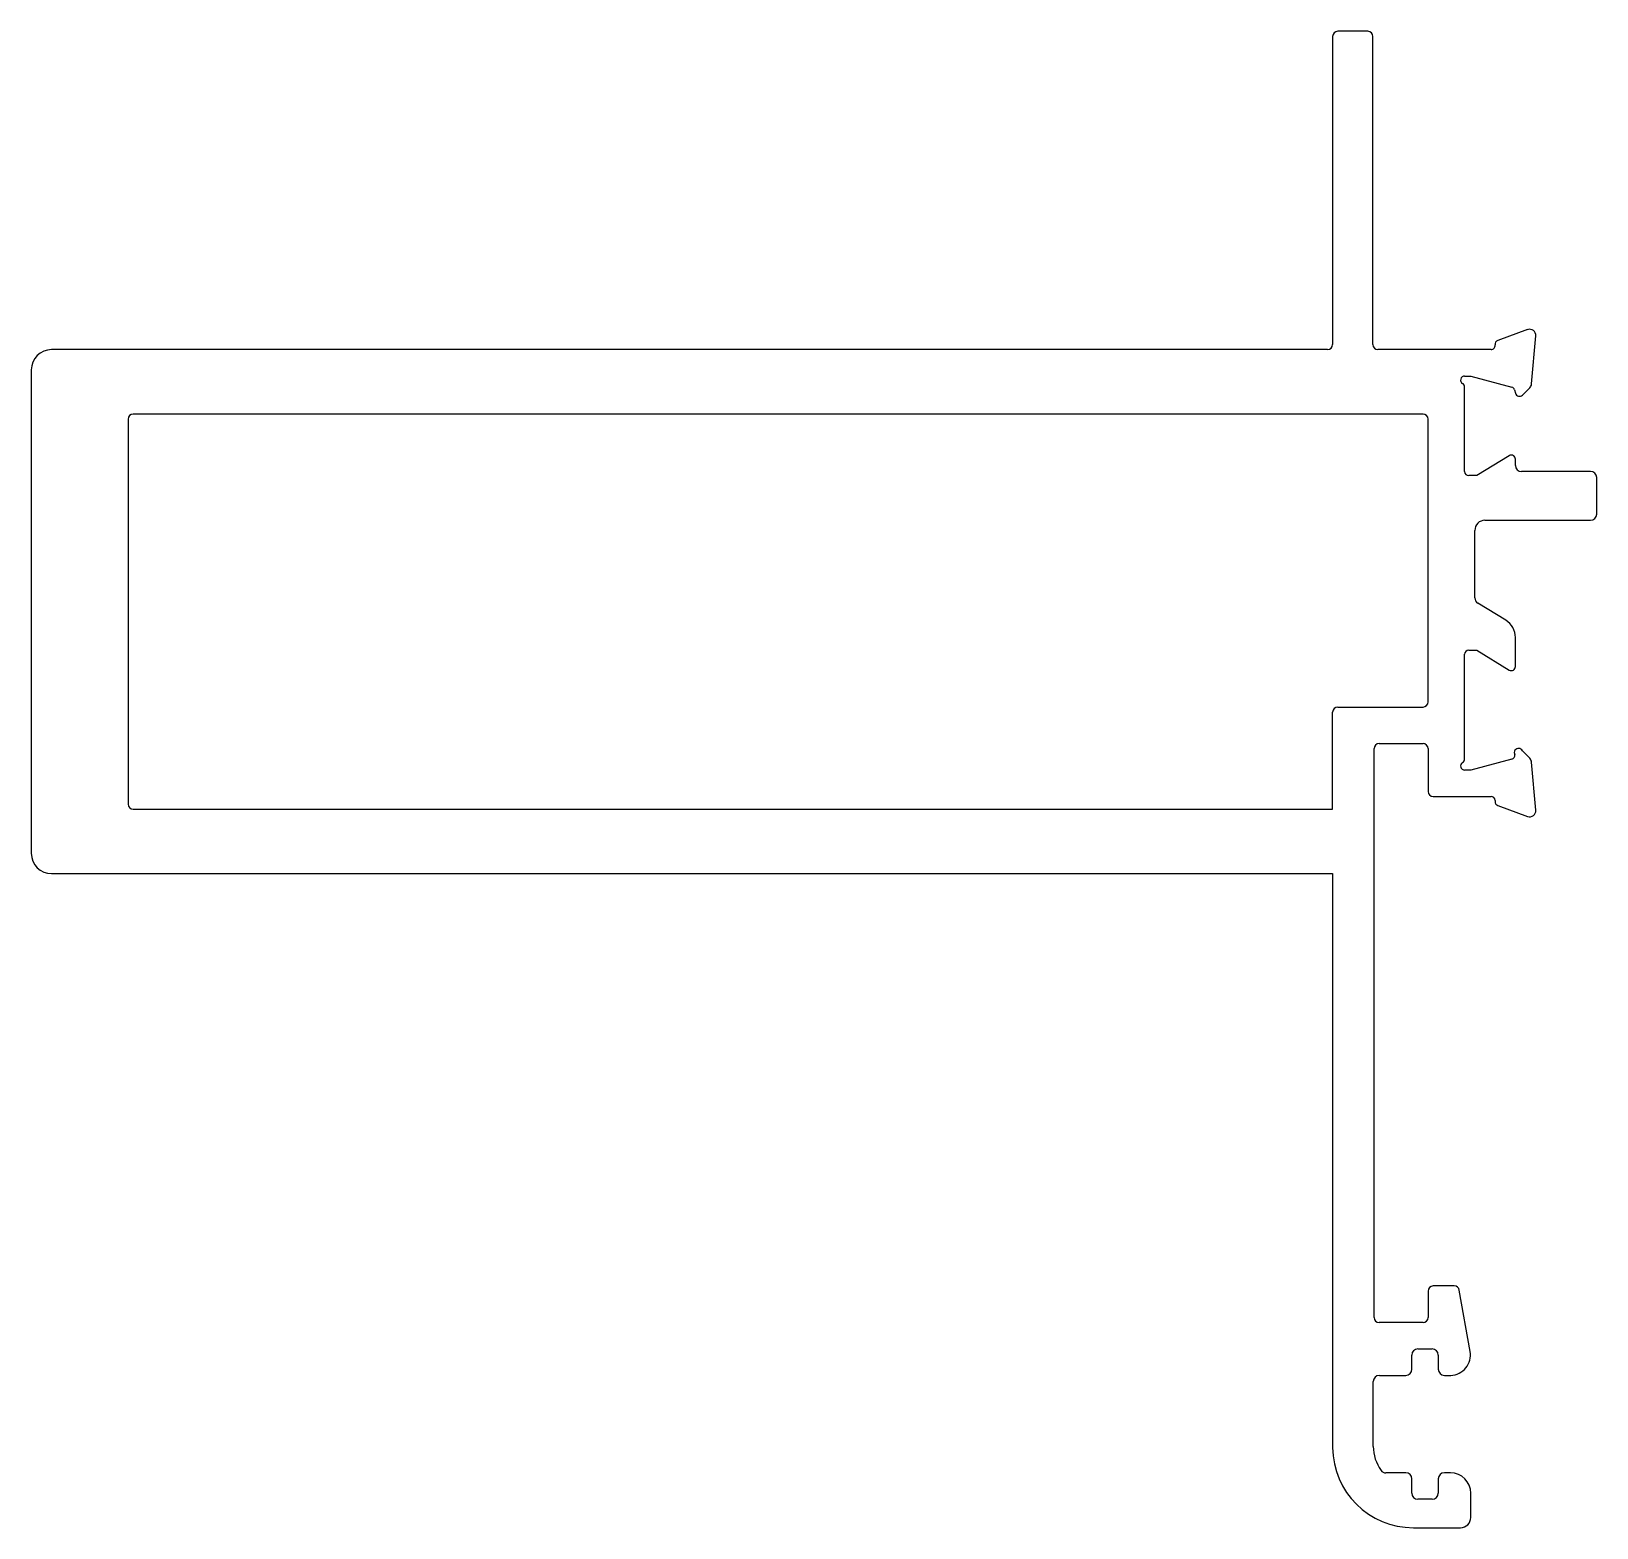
# Model space of a CAD drawing. Extents: x -39.5 to 37.5, y -48.6 to 25.
import ezdxf

# ---------------------------------------------------------------- set-up
doc = ezdxf.new("R2010")
doc.units = 0
doc.header["$MEASUREMENT"] = 0
doc.layers.get('0').update_dxf_attribs({"linetype": 'CONTINUOUS'})

msp = doc.modelspace()

# ---------------------------------------------------------------- linework, layer by layer
for p, q in [((24.518, 24.773), (24.518, 9.602)), ((26.249, 25.023), (24.768, 25.023)), ((26.499, 9.602), (26.499, 24.773)), ((34.115, 10.334), (32.649, 9.801)), ((34.31, 7.661), (34.517, 10.026)), ((24.268, 9.352), (-38.545, 9.352)), ((32.318, 9.352), (26.749, 9.352)), ((-39.545, 8.352), (-39.545, -15.447)), ((31.018, 8.052), (31.318, 8.052)), ((31.318, 8.052), (33.338, 7.511)), ((31.018, 3.352), (31.018, 7.506)), ((33.479, 7.37), (33.525, 7.201)), ((33.859, 7.111), (34.223, 7.475)), ((28.968, 6.177), (-34.532, 6.177)), ((-34.782, 5.927), (-34.782, -13.022)), ((29.218, -7.994), (29.218, 5.927)), ((33.214, 4.126), (31.618, 3.152)), ((33.518, 3.652), (33.518, 3.956)), ((31.618, 3.152), (31.218, 3.152)), ((37.218, 3.352), (33.818, 3.352)), ((37.518, 1.252), (37.518, 3.052)), ((32.018, 0.952), (37.218, 0.952)), ((31.518, -2.875), (31.518, 0.452)), ((33.039, -3.972), (31.662, -3.131)), ((33.518, -6.251), (33.518, -4.825)), ((31.018, -10.801), (31.018, -5.648)), ((31.218, -5.448), (31.618, -5.448)), ((31.618, -5.448), (33.214, -6.422)), ((24.768, -8.244), (28.968, -8.244)), ((24.518, -13.272), (24.518, -8.494)), ((26.558, -38.298), (26.558, -10.294)), ((26.808, -10.044), (28.968, -10.044)), ((29.218, -10.294), (29.218, -12.398)), ((34.223, -10.77), (33.859, -10.406)), ((31.318, -11.348), (31.018, -11.348)), ((33.338, -10.806), (31.318, -11.348)), ((34.517, -13.321), (34.31, -10.956)), ((29.468, -12.648), (32.318, -12.648)), ((32.518, -12.848), (32.518, -12.908)), ((32.649, -13.096), (34.115, -13.63)), ((-34.532, -13.272), (24.518, -13.272)), ((-38.545, -16.447), (24.518, -16.447)), ((24.518, -16.447), (24.518, -44.7)), ((30.509, -36.748), (29.468, -36.748)), ((31.287, -39.974), (30.755, -36.954)), ((29.218, -36.998), (29.218, -38.298)), ((28.968, -38.548), (26.808, -38.548)), ((28.718, -39.847), (29.418, -39.847)), ((28.418, -40.847), (28.418, -40.147)), ((29.718, -40.147), (29.718, -40.847)), ((26.518, -44.647), (26.518, -41.447)), ((26.818, -41.147), (28.118, -41.147)), ((30.018, -41.147), (30.33, -41.147)), ((28.118, -45.947), (27.143, -45.947)), ((30.318, -45.947), (30.018, -45.947)), ((28.418, -46.947), (28.418, -46.247)), ((29.718, -46.247), (29.718, -46.947)), ((31.318, -48.147), (31.318, -46.947)), ((29.418, -47.247), (28.718, -47.247)), ((28.496, -48.647), (30.818, -48.647))]:
    msp.add_line(p, q)
for centre, radius, start, end in [((24.768, 24.773), 0.25, 90, 180), ((26.249, 24.773), 0.25, 360, 90), ((34.218, 10.052), 0.3, 355, 110), ((-38.545, 8.352), 1, 90, 180), ((24.268, 9.602), 0.25, 270, 360), ((26.749, 9.602), 0.25, 180, 270), ((32.318, 9.552), 0.2, 270, 8.59542), ((32.714, 9.611), 0.2, 108.67454, 188.34838), ((31.018, 7.852), 0.2, 90, 240), ((30.818, 7.506), 0.2, 360, 60), ((33.286, 7.318), 0.2, 15, 75), ((33.718, 7.252), 0.2, 195, 315), ((34.011, 7.687), 0.3, 315, 355), ((-34.532, 5.927), 0.25, 90, 180), ((28.968, 5.927), 0.25, 360, 90), ((33.318, 3.956), 0.2, 360, 121.4), ((31.218, 3.352), 0.2, 180, 270), ((33.818, 3.652), 0.3, 180, 270), ((37.218, 3.052), 0.3, 360, 90), ((32.018, 0.452), 0.5, 90, 180), ((37.218, 1.252), 0.3, 270, 360), ((31.818, -2.875), 0.3, 180, 238.6), ((32.518, -4.825), 1, 0, 58.6), ((31.218, -5.648), 0.2, 90, 180), ((33.318, -6.251), 0.2, 238.6, 0), ((24.768, -8.494), 0.25, 90, 180), ((28.968, -7.994), 0.25, 270, 0), ((26.808, -10.294), 0.25, 90, 180), ((28.968, -10.294), 0.25, 360, 90), ((33.286, -10.613), 0.2, 285, 8.63218), ((33.668, -10.488), 0.208, 23.13377, 207.34262), ((34.011, -10.982), 0.3, 5, 45), ((31.018, -11.148), 0.2, 120, 270), ((30.818, -10.801), 0.2, 300, 0), ((-34.532, -13.022), 0.25, 180, 270), ((29.468, -12.398), 0.25, 180, 270), ((32.318, -12.848), 0.2, 360, 90), ((32.718, -12.908), 0.2, 180, 250), ((34.218, -13.348), 0.3, 250, 5), ((-38.545, -15.447), 1, 180, 270), ((29.468, -36.998), 0.25, 90, 180), ((30.509, -36.998), 0.25, 10, 90), ((26.808, -38.298), 0.25, 180, 270), ((28.968, -38.298), 0.25, 270, 0), ((28.718, -40.147), 0.3, 90, 180), ((29.418, -40.147), 0.3, 360, 90), ((30.302, -40.148), 1, 271.55706, 10), ((26.818, -41.447), 0.3, 90, 180), ((28.118, -40.847), 0.3, 270, 0), ((30.018, -40.847), 0.3, 180, 270), ((28.518, -44.647), 2, 180, 216.03188), ((28.491, -44.674), 3.974, 180.38137, 270.0659), ((27.143, -45.647), 0.3, 216.03188, 270), ((28.118, -46.247), 0.3, 0, 90), ((30.018, -46.247), 0.3, 90, 180), ((30.318, -46.947), 1, 0, 90), ((28.718, -46.947), 0.3, 180, 270), ((29.418, -46.947), 0.3, 270, 0), ((30.818, -48.147), 0.5, 270, 0)]:
    msp.add_arc(centre, radius, start, end)

doc.saveas('drawing.dxf')
